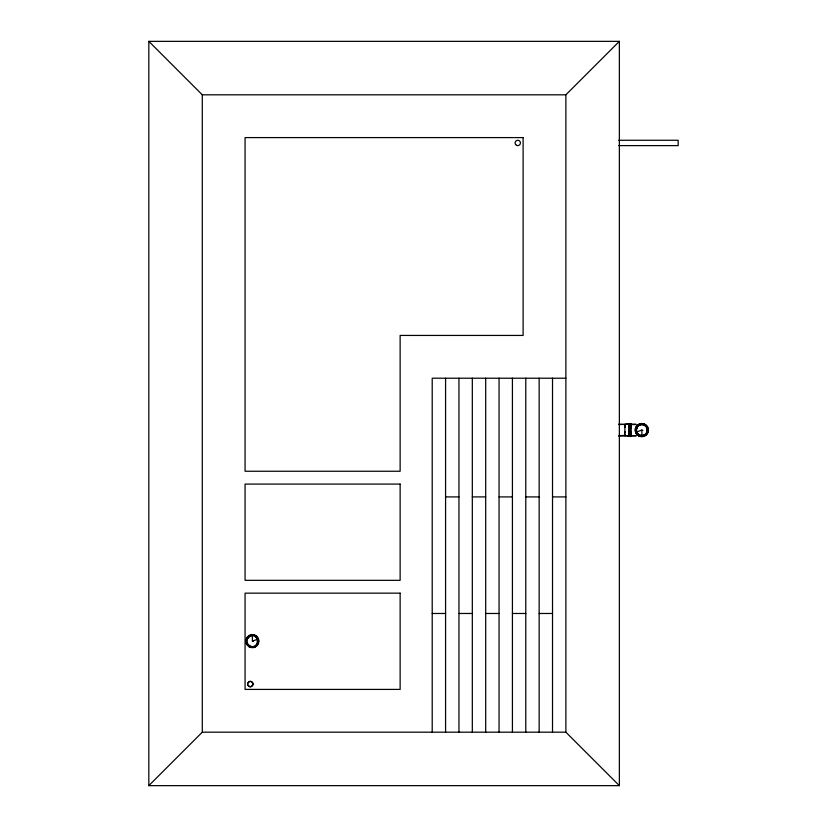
<?xml version="1.0" encoding="UTF-8"?>
<svg xmlns="http://www.w3.org/2000/svg" width="827" height="827" viewBox="0 0 827 827"><rect width="100%" height="100%" fill="white"/><g stroke="black" fill="none" stroke-linecap="round" stroke-linejoin="round"><path stroke-width="1.24" d="M628.913 433.358L628.892 428.376M630.494 428.376L630.494 431.777M631.042 428.469L631.042 431.684M624.881 427.135L624.881 433.017L624.871 431.508M628.902 428.469L628.913 426.794M630.515 428.551L630.515 426.794M631.053 428.551L631.063 426.959M624.933 426.163L624.902 427.311L625.109 424.199L629.161 423.848L629.233 424.396M629.916 426.277L629.895 433.431M628.933 426.959L628.965 425.429M630.546 427.135L630.567 425.429M631.084 427.135L631.104 425.678M624.923 425.915L624.974 424.985M628.985 425.915L629.161 424.199L618.648 424.54M630.587 425.915L630.629 424.385M631.125 425.915L631.301 423.848L631.435 424.685M625.233 435.167L625.109 435.953L618.648 435.953M629.027 424.685L629.089 423.734M630.639 424.985L630.763 423.507L630.908 424.685M631.177 424.985L631.363 424.396M630.898 435.167L630.763 436.646L630.701 436.087M630.846 436.418L630.701 435.757M631.425 435.167L631.301 436.305L631.177 435.167M625.109 424.54L618.648 424.199M618.648 435.612L625.171 435.426M629.099 424.065L629.161 423.507L629.295 424.685M629.233 436.418L629.037 435.167M246.611 639.736C260.846 622.224 260.846 660.339 246.611 642.817M257.094 644.223L257.662 642.806M247.873 682.988L249.289 681.572A2.502 2.502 0 0 1 251.263 681.603L252.638 683.081A2.76 2.76 0 0 1 252.607 685.118L251.191 686.544A2.502 2.502 0 0 1 249.206 686.513L247.831 685.035M247.252 638.341L248.152 637.121M619.361 785.65L565.885 732.184L565.885 94.816L619.361 41.35L148.829 41.35L148.829 785.65L619.361 785.65L619.361 41.35M148.829 785.65L202.295 732.184L202.295 94.816L148.829 41.35M255.491 645.701C258.655 643.706 258.706 638.516 255.491 636.552M638.816 425.481C635.632 427.476 635.581 432.676 638.816 434.63M249.33 636.19L250.705 635.601M638.795 424.985L641.742 424.199M252.39 635.57L252.39 641.111L257.921 639.116M636.376 432.066L641.897 430.071L641.897 435.612M202.295 94.816L565.885 94.816M618.73 140.27L678.171 140.27L678.171 145.614L618.73 145.614M565.885 378.208L432.211 378.208L432.211 732.184M630.112 424.22L635.973 424.22M630.112 424.54L635.973 424.54M630.164 435.612L636.015 435.612M630.164 435.932L636.015 435.932M445.577 496.913L458.954 496.913M472.32 496.913L485.687 496.913M499.053 496.913L512.42 496.913M525.786 496.913L539.152 496.913M552.519 496.913L565.885 496.913M432.211 613.479L445.577 613.479M458.954 613.479L472.32 613.479M485.687 613.479L499.053 613.479M512.42 613.479L525.786 613.479M539.152 613.479L552.519 613.479M202.295 732.184L565.885 732.184M625.109 435.612L629.161 435.953L628.933 433.193M629.161 436.305L625.047 435.426M250.705 646.962L252.173 647.159M641.731 430.081L642.868 430.381M252.39 641.111L253.527 641.411M256.194 637.121L257.094 638.341M625.171 424.396L625.171 424.727M630.639 435.167L630.691 436.418M629.016 435.767L629.089 436.418M625.036 435.757L624.892 432.841M631.115 434.237L631.166 435.467M630.587 434.237L630.629 435.767M628.975 434.475L629.027 435.467M629.905 433.245L629.947 434.568M631.084 433.017L631.104 434.475M630.546 433.017L630.567 434.723M631.053 431.601L631.063 433.193M630.515 431.601L630.515 433.358M628.913 430.071L628.913 431.601M552.519 378.208L552.519 732.184M539.152 378.208L539.152 732.184M525.786 378.208L525.786 732.184M512.42 378.208L512.42 732.184M499.053 378.208L499.053 732.184M485.687 378.208L485.687 732.184M472.32 378.208L472.32 732.184M458.954 378.208L458.954 732.184M445.577 378.208L445.577 732.184M647.272 430.081L647.086 431.508A5.531 5.531 0 0 1 638.568 434.609L638.661 434.568A5.531 5.531 0 0 1 638.568 425.543A5.531 5.531 0 0 1 647.086 428.644L647.272 430.081M523.109 137.592L245.071 137.592L245.071 471.245L400.134 471.245L400.134 335.431L523.109 335.431L523.109 137.592M400.134 484.084L245.071 484.084L245.071 580.327L400.134 580.327L400.134 484.084M400.134 593.155L245.071 593.155L245.071 689.408L400.134 689.408L400.134 593.155M256.174 636.614L255.605 636.242L256.174 636.614M249.444 646.197A5.882 5.882 0 0 0 258.262 641.111A5.882 5.882 0 0 0 249.444 636.015A5.882 5.882 0 0 0 249.444 646.197M248.472 645.019A5.531 5.531 0 0 0 257.735 642.538A5.531 5.531 0 0 0 250.953 635.767A5.531 5.531 0 0 0 248.472 645.019M249.278 646.497A6.223 6.223 0 0 0 258.613 641.111A6.223 6.223 0 0 0 249.278 635.715A6.223 6.223 0 0 0 249.278 646.497M249.103 646.797A6.564 6.564 0 0 0 258.954 641.111A6.564 6.564 0 0 0 249.103 635.425A6.564 6.564 0 0 0 249.103 646.797M248.751 686.152A2.677 2.677 0 0 0 253.062 684.456A2.677 2.677 0 0 0 249.434 681.572A2.677 2.677 0 0 0 248.751 686.152M516.43 145.263A2.677 2.677 0 0 0 520.441 142.947A2.677 2.677 0 0 0 516.43 140.631A2.677 2.677 0 0 0 516.43 145.263M638.764 435.167A5.882 5.882 0 0 0 647.582 430.081A5.882 5.882 0 0 0 638.764 424.985A5.882 5.882 0 0 0 638.764 435.167M639.137 434.868A5.531 5.531 0 0 0 647.438 430.071A5.531 5.531 0 0 0 639.137 425.285A5.531 5.531 0 0 0 639.137 434.868M638.961 435.167A5.882 5.882 0 0 0 647.779 430.071A5.882 5.882 0 0 0 638.961 424.985A5.882 5.882 0 0 0 638.961 435.167M638.589 435.467A6.223 6.223 0 0 0 647.923 430.081A6.223 6.223 0 0 0 638.589 424.685A6.223 6.223 0 0 0 638.589 435.467M638.423 435.767A6.564 6.564 0 0 0 648.275 430.081A6.564 6.564 0 0 0 638.423 424.385A6.564 6.564 0 0 0 638.423 435.767M637.235 434.723A6.564 6.564 0 0 0 648.223 431.777A6.564 6.564 0 0 0 640.181 423.734A6.564 6.564 0 0 0 637.235 434.723M637.865 434.816A6.202 6.202 0 0 0 647.975 431.177A6.202 6.202 0 0 0 639.767 424.241A6.202 6.202 0 0 0 637.865 434.816"/></g></svg>
